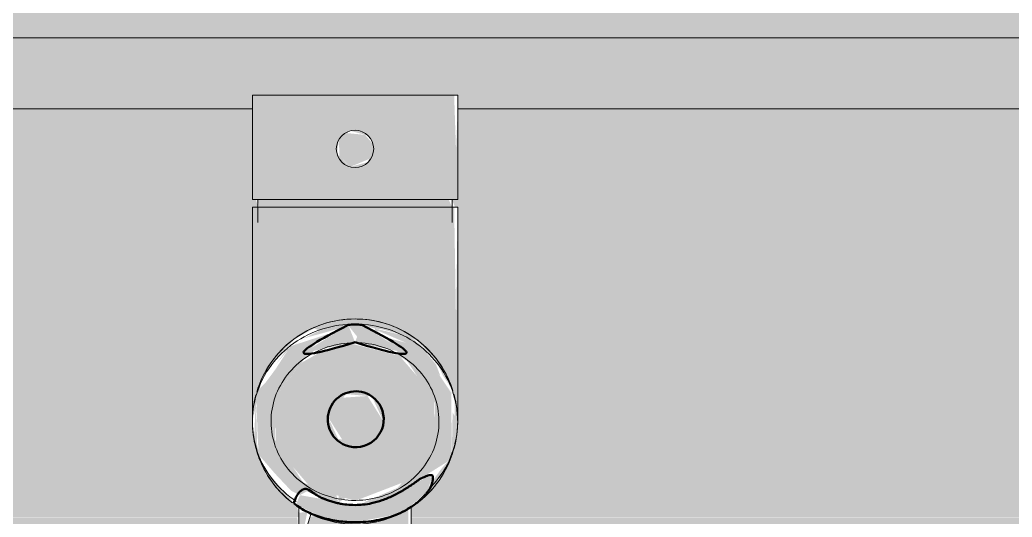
# Model space of a CAD drawing. Header units: inches. Extents: x -4218 to -1814, y 9706 to 12426.
# Drawn here: x -3281.41 to -3270.94, y 10174.66 to 10179.91 of the extents above; entities that cross this region are included whole.
import ezdxf

# ---------------------------------------------------------------- set-up
doc = ezdxf.new("R2010")
doc.units = ezdxf.units.IN
doc.header["$MEASUREMENT"] = 0
doc.linetypes.add('Dash', pattern=[0.25, 0.125, -0.125])
for name, color, linetype, lineweight in [('0-1', 7, 'Continuous', 5), ('0-2', 50, 'Continuous', 13), ('A-AREA-PATT-1', 254, 'Continuous', 9), ('A-GENM-1', 11, 'Continuous', 9), ('A-GENM-2', 250, 'Continuous', 9), ('A-GENM-3', 10, 'Continuous', 50), ('P-SANR-FIXT-3', 55, 'Continuous', 9), ('Q-CASE-1', 9, 'Continuous', 9), ('Q-CASE-3', 250, 'Continuous', 9), ('Q-CASE-HDLN-1', 250, 'Dash', 9)]:
    doc.layers.add(name, color=color, linetype=linetype, lineweight=lineweight)

# ---------------------------------------------------------------- blocks, each defined once
blk = doc.blocks.new('OD_CW_Countertop - OD_CW_Countertop-V94-FLOOR PLAN - 3RD FLOOR')
at = {"layer": 'Q-CASE-HDLN-1'}
blk.add_line((117.588, -24), (0.738, -24), dxfattribs=at)
blk = doc.blocks.new('Vanity Cabinet-Double Door - 33_-V97-FLOOR PLAN - 3RD FLOOR')
at = {"layer": 'Q-CASE-1'}
h = blk.add_hatch(color=256, dxfattribs=at)
h.paths.add_polyline_path([(15.238, 5.058), (1.978, 5.058), (2.001, 4.932), (2.082, 4.869), (2.248, 4.692), (2.375, 4.47), (2.454, 4.174), (2.47, 4.049), (2.433, 1.785), (2.411, 1.785), (2.433, 1.707), (2.47, 1.707), (2.47, 0.75), (16.488, 0.75), (16.488, 5.058)], flags=0)
h.paths.add_polyline_path([(-14.888, 5.058), (-15.012, 5.058), (-15.012, 0.75), (0.305, 0.75), (0.343, 1.707), (0.364, 1.707), (0.334, 1.785), (0.305, 1.785), (0.342, 4.329), (0.511, 4.67), (0.762, 4.928), (0.797, 4.969), (0.797, 5.058), (-13.762, 5.058)], flags=0)
blk.add_hatch(color=256, dxfattribs=at).paths.add_polyline_path([(-14.888, 0.75), (-15.012, 0.75), (-15.762, 0), (17.238, 0), (16.488, 0.75), (2.47, 0.75), (2.433, 0.604), (0.305, 0.604), (0.305, 0.75)], flags=0)
at = {"layer": 'Q-CASE-3'}
for p, q in [((-15.012, 0.75), (0.305, 0.75)), ((2.47, 0.75), (16.488, 0.75)), ((-15.762, 0), (17.238, 0)), ((-15.762, 0), (17.238, 0))]:
    blk.add_line(p, q, dxfattribs=at)
blk = doc.blocks.new('kitchen_faucet_14143 - kitchen_faucet_14143-V153-FLOOR PLAN - 3RD FLOOR')
at = {"layer": 'A-GENM-1'}
h = blk.add_hatch(color=256, dxfattribs=at)
h.paths.add_polyline_path([(-7.115, 2.152), (-6.935, 1.897), (-6.664, 1.91), (-6.528, 2.159), (-6.719, 2.408), (-6.988, 2.372), (-7.111, 2.159)], flags=0)
h.paths.add_polyline_path([(-0.244, -0.132), (-0.002, -0.302), (0.27, -0.132), (0.25, 0.146), (0.05, 0.287), (-0.222, 0.115), (-0.243, -0.128)], flags=0)
for points in [[(-6.367, 1.801), (-1.068, 0.112), (-0.991, 0.413), (-1.009, 0.475), (-6.244, 2.135), (-6.311, 1.881), (-6.363, 1.807)], [(0, 1.083), (0.426, 0.986), (0.638, 0.864), (0.879, 0.626), (0.985, 0.428), (1.063, 0.149), (1.065, -0.132), (0.998, -0.395), (0.851, -0.655), (0.638, -0.864), (0.421, -0.988), (0.28, -1.046), (0, -1.083), (2.264, -1.046), (2.264, 1.083), (0.541, 1.083)], [(2.264, 0.989), (2.264, -1.024), (2.342, -0.989), (2.342, 1.024), (2.264, 1.012)], [(-1.063, 0), (-0.981, -0.436), (-0.917, -0.553), (-0.759, -0.749), (-0.596, -0.813), (-0.58, -0.773), (-0.662, -0.607), (-0.831, -0.288), (-0.879, 0.046), (-0.832, 0.269), (-0.777, 0.581), (-0.878, 0.622), (-1.019, 0.324), (-1.061, 0.026)], [(2.688, 0.051), (2.78, -0.17), (2.929, -0.19), (3.026, -0.106), (3.046, 0.101), (2.977, 0.17), (2.801, 0.164), (2.736, 0.098)], [(-0.864, -0.166), (-0.784, -0.399), (-0.428, -0.968), (-0.341, -1.02), (0.302, -1.016), (0.445, -0.921), (0.795, -0.682), (0.895, -0.292), (0.823, -0.386), (0.744, -0.447), (0.7, -0.447), (0.638, -0.551), (0.194, -0.842), (-0.274, -0.831), (-0.7, -0.448), (-0.852, -0.094), (-0.863, -0.162)]]:
    blk.add_hatch(color=256, dxfattribs=at).paths.add_polyline_path(points, flags=0)
h = blk.add_hatch(color=256, dxfattribs=at)
h.paths.add_polyline_path([(-1.083, 0), (-1.056, 0.108), (-1.003, 0.375), (-1.072, 0.081), (-1.079, 0.026)], flags=0)
h.paths.add_polyline_path([(-0.851, 0.655), (-0.486, 0.961), (-0.66, 0.847), (-0.832, 0.678)], flags=0)
h.paths.add_polyline_path([(-0.838, 0), (-0.621, -0.564), (-0.256, -0.842), (0.274, -0.831), (0.693, -0.47), (0.826, 0.054), (0.717, 0.394), (0.621, 0.564), (0.259, 0.842), (-0.274, 0.831), (-0.693, 0.47), (-0.836, 0.004)], flags=0)
h.paths.add_polyline_path([(-0.832, -0.679), (-0.678, -0.833), (-0.404, -0.994), (-0.496, -0.913), (-0.609, -0.831), (-0.828, -0.684)], flags=0)
h.paths.add_polyline_path([(-0.322, -1.029), (-0.136, -1.065), (0, -1.083), (0.096, -1.03), (-0.264, -1.023)], flags=0)
h.paths.add_polyline_path([(-0.319, 1.03), (0.28, 1.046), (-0.155, 1.062), (-0.315, 1.031)], flags=0)
h.paths.add_polyline_path([(-0.244, -0.132), (-0.182, 0.178), (0.05, 0.287), (0.29, 0.094), (0.266, -0.177), (-0.002, -0.302), (-0.243, -0.132)], flags=0)
h.paths.add_polyline_path([(0.353, -1.016), (0.66, -0.847), (0.484, -0.928), (0.353, -1.016)], flags=0)
h.paths.add_polyline_path([(0.356, 1.014), (0.572, 0.914), (0.404, 0.994), (0.358, 1.013)], flags=0)
h.paths.add_polyline_path([(0.879, 0.537), (1.009, 0.067), (0.896, -0.023), (1.021, -0.071), (0.981, -0.212), (0.975, -0.28), (0.888, -0.6), (1.002, -0.386), (1.065, -0.132), (1.063, 0.149), (0.985, 0.428), (0.96, 0.375), (0.888, 0.52)], flags=0)
h = blk.add_hatch(color=256, dxfattribs=at)
h.paths.add_polyline_path([(2.342, 1.046), (2.342, -1.083), (3.445, -1.046), (3.445, 1.083), (2.342, 1.083)], flags=0)
h.paths.add_polyline_path([(2.688, 0.051), (2.827, 0.19), (2.977, 0.17), (3.069, 0.051), (3.018, -0.139), (2.929, -0.19), (2.739, -0.139), (2.702, 0)], flags=0)
h = blk.add_hatch(color=256, dxfattribs=at)
h.paths.add_polyline_path([(-0.863, 0.646), (-0.809, 0.646), (-0.862, 0.646)], flags=0)
h.paths.add_polyline_path([(-0.363, 1.007), (-0.297, 1.022), (-0.353, 1.016)], flags=0)
h.paths.add_polyline_path([(0.293, 1.026), (0.422, 0.934), (0.322, 1.029)], flags=0)
h.paths.add_polyline_path([(0.605, 0.833), (0.771, 0.694), (0.815, 0.63), (0.938, 0.419), (0.759, 0.721), (0.621, 0.822)], flags=0)
h = blk.add_hatch(color=256, dxfattribs=at)
h.paths.add_polyline_path([(-0.259, 0.842), (-0.212, 0.894), (-0.256, 0.844)], flags=0)
h.paths.add_polyline_path([(-0.858, 0.189), (-0.856, 0.174), (-0.777, 0.197), (-0.644, 0.546), (-0.194, 0.842), (0.275, 0.83), (0.678, 0.521), (0.747, 0.432), (0.771, 0.468), (0.924, 0.284), (0.795, 0.682), (0.553, 0.838), (0.278, 1.042), (-0.125, 1.028), (-0.35, 1.016), (-0.546, 0.847), (-0.73, 0.674), (-0.777, 0.581), (-0.73, 0.495), (-0.849, 0.216)], flags=0)
h.paths.add_polyline_path([(-0.856, 0.174), (-0.806, 0.103), (-0.784, 0.173)], flags=0)
h.paths.add_polyline_path([(-0.835, 0.625), (-0.788, 0.623), (-0.809, 0.646)], flags=0)
h = blk.add_hatch(color=256, dxfattribs=at)
h.paths.add_polyline_path([(-6.299, -0.048), (-6.299, -0.591), (-4.149, -0.565), (-4.113, -0.546), (-3.975, -0.591), (-0.922, -0.562), (-0.997, -0.398), (-1.066, -0.127), (-1.111, 0.094), (-2.64, 0.591), (-4.157, 0.55), (-4.044, 0.591), (-6.299, 0.57), (-6.299, 0)], flags=0)
h.paths.add_polyline_path([(-1.366, 0.591), (-0.954, 0.502), (-0.963, 0.591), (-1.313, 0.591)], flags=0)
h = blk.add_hatch(color=256, dxfattribs=at)
h.paths.add_polyline_path([(0.725, 0.542), (0.837, 0), (1.021, 0.071), (0.938, 0.204)], flags=0)
h.paths.add_polyline_path([(0.725, -0.542), (1.021, -0.071), (0.837, 0), (0.725, -0.541)], flags=0)
h = blk.add_hatch(color=256, dxfattribs=at)
h.paths.add_polyline_path([(-0.38, -0.997), (-0.322, -1.029), (-0.353, -1.013)], flags=0)
h.paths.add_polyline_path([(-0.259, -0.842), (-0.22, -0.893), (-0.256, -0.844)], flags=0)
h.paths.add_polyline_path([(0.484, -0.899), (0.6, -0.856), (0.818, -0.678), (0.892, -0.587), (0.981, -0.212), (0.938, -0.204), (0.955, -0.252), (0.762, -0.699), (0.525, -0.862), (0.486, -0.897)], flags=0)
h.paths.add_polyline_path([(0.289, -1.03), (0.357, -0.987), (0.296, -1.022)], flags=0)
h.paths.add_polyline_path([(0.3, -1.03), (0.389, -0.988), (0.309, -1.025)], flags=0)
at = {"layer": 'A-GENM-2'}
for p, q in [((-0.97, 0.462), (-6.243, 2.175)), ((2.264, 1.083), (0, 1.083)), ((2.264, 1.083), (2.264, -1.083)), ((3.445, 1.083), (2.342, 1.083)), ((2.342, -1.083), (2.342, 1.083)), ((3.445, 1.083), (3.445, -1.083)), ((2.342, 1.024), (2.101, 1.024)), ((-0.9, 0.591), (-1.366, 0.591)), ((-6.299, -0.591), (-0.9, -0.591)), ((2.101, -1.024), (2.342, -1.024)), ((0, -1.083), (2.264, -1.083)), ((2.342, -1.083), (3.445, -1.083))]:
    blk.add_line(p, q, dxfattribs=at)
at = {"layer": 'A-GENM-2', "flags": 128}
for points in [[(0.269, 1.049), (0.227, 1.059), (0.184, 1.067), (0.141, 1.073), (0.098, 1.078), (0.055, 1.081), (0.012, 1.083), (-0.032, 1.082), (-0.075, 1.08), (-0.118, 1.076), (-0.161, 1.071), (-0.204, 1.063), (-0.246, 1.054), (-0.288, 1.044), (-0.329, 1.031), (-0.37, 1.017), (-0.411, 1.002), (-0.451, 0.984), (-0.49, 0.966), (-0.528, 0.945), (-0.565, 0.923), (-0.602, 0.9), (-0.637, 0.875), (-0.672, 0.849), (-0.705, 0.822), (-0.737, 0.793), (-0.768, 0.763), (-0.798, 0.731), (-0.827, 0.699), (-0.854, 0.665)], [(0, 1.083), (-0.041, 1.082), (-0.083, 1.079), (-0.124, 1.075), (-0.165, 1.069), (-0.206, 1.061), (-0.246, 1.051), (-0.286, 1.04), (-0.325, 1.027), (-0.364, 1.013), (-0.403, 0.996), (-0.44, 0.979), (-0.477, 0.959), (-0.513, 0.938), (-0.549, 0.916), (-0.583, 0.892), (-0.617, 0.867), (-0.649, 0.84), (-0.681, 0.812), (-0.711, 0.783), (-0.74, 0.752), (-0.768, 0.721), (-0.795, 0.688), (-0.82, 0.654), (-0.844, 0.619)], [(0.269, 1.049), (0.227, 1.059), (0.184, 1.067), (0.141, 1.073), (0.098, 1.078), (0.055, 1.081), (0.012, 1.083), (-0.032, 1.082), (-0.075, 1.08), (-0.118, 1.076), (-0.161, 1.071), (-0.204, 1.063), (-0.246, 1.054), (-0.288, 1.044), (-0.329, 1.031)], [(0.269, 1.049), (0.227, 1.059), (0.184, 1.067), (0.141, 1.073), (0.098, 1.078), (0.055, 1.081), (0.012, 1.083), (-0.032, 1.082), (-0.075, 1.08), (-0.118, 1.076), (-0.161, 1.071), (-0.204, 1.063), (-0.246, 1.054), (-0.288, 1.044), (-0.329, 1.031)], [(0.269, 1.049), (0.227, 1.059), (0.184, 1.067), (0.141, 1.073), (0.098, 1.078), (0.055, 1.081), (0.012, 1.083), (-0.032, 1.082), (-0.075, 1.08), (-0.118, 1.076), (-0.161, 1.071), (-0.204, 1.063), (-0.246, 1.054), (-0.288, 1.044), (-0.329, 1.031)], [(0.269, 1.049), (0.227, 1.059), (0.184, 1.067), (0.141, 1.073), (0.098, 1.078), (0.055, 1.081), (0.012, 1.083), (-0.032, 1.082), (-0.075, 1.08), (-0.118, 1.076), (-0.161, 1.071), (-0.204, 1.063), (-0.246, 1.054), (-0.288, 1.044), (-0.329, 1.031)], [(0.269, 1.049), (0.227, 1.059), (0.184, 1.067), (0.141, 1.073), (0.098, 1.078), (0.055, 1.081), (0.012, 1.083), (-0.032, 1.082), (-0.075, 1.08), (-0.118, 1.076), (-0.161, 1.071), (-0.204, 1.063), (-0.246, 1.054), (-0.288, 1.044), (-0.329, 1.031)], [(1.029, 0), (1.028, 0.043), (1.026, 0.086), (1.022, 0.129), (1.016, 0.172), (1.009, 0.214), (1, 0.256), (0.989, 0.298), (0.977, 0.339), (0.964, 0.38), (0.949, 0.42), (0.932, 0.459), (0.914, 0.498), (0.894, 0.536), (0.873, 0.573), (0.851, 0.609), (0.827, 0.644), (0.802, 0.679), (0.775, 0.712), (0.748, 0.744), (0.719, 0.775), (0.689, 0.804), (0.658, 0.833), (0.626, 0.86), (0.592, 0.885), (0.558, 0.91), (0.523, 0.932), (0.487, 0.954), (0.45, 0.974), (0.413, 0.992), (0.375, 1.008), (0.336, 1.023), (0.297, 1.037), (0.257, 1.048), (0.216, 1.058), (0.176, 1.067), (0.135, 1.073), (0.094, 1.078), (0.053, 1.081), (0.011, 1.083), (0, 1.083)], [(-0.37, 1.017), (-0.411, 1.002), (-0.451, 0.984), (-0.49, 0.966), (-0.528, 0.945), (-0.565, 0.923), (-0.602, 0.9), (-0.637, 0.875), (-0.672, 0.849), (-0.705, 0.822), (-0.737, 0.793), (-0.768, 0.763), (-0.798, 0.731), (-0.827, 0.699), (-0.854, 0.665)], [(-0.37, 1.017), (-0.411, 1.002), (-0.451, 0.984), (-0.49, 0.966), (-0.528, 0.945), (-0.565, 0.923), (-0.602, 0.9), (-0.637, 0.875), (-0.672, 0.849), (-0.705, 0.822), (-0.737, 0.793), (-0.768, 0.763), (-0.798, 0.731), (-0.827, 0.699), (-0.854, 0.665)], [(-0.37, 1.017), (-0.411, 1.002), (-0.451, 0.984), (-0.49, 0.966), (-0.528, 0.945), (-0.565, 0.923), (-0.602, 0.9), (-0.637, 0.875), (-0.672, 0.849), (-0.705, 0.822), (-0.737, 0.793), (-0.768, 0.763), (-0.798, 0.731), (-0.827, 0.699), (-0.854, 0.665)], [(-0.37, 1.017), (-0.411, 1.002), (-0.451, 0.984), (-0.49, 0.966), (-0.528, 0.945), (-0.565, 0.923), (-0.602, 0.9), (-0.637, 0.875), (-0.672, 0.849), (-0.705, 0.822), (-0.737, 0.793), (-0.768, 0.763), (-0.798, 0.731), (-0.827, 0.699), (-0.854, 0.665)], [(-0.37, 1.017), (-0.411, 1.002), (-0.451, 0.984), (-0.49, 0.966), (-0.528, 0.945), (-0.565, 0.923), (-0.602, 0.9), (-0.637, 0.875), (-0.672, 0.849), (-0.705, 0.822), (-0.737, 0.793), (-0.768, 0.763), (-0.798, 0.731), (-0.827, 0.699), (-0.854, 0.665)], [(1.083, 0), (1.082, 0.043), (1.079, 0.087), (1.075, 0.13), (1.069, 0.172), (1.061, 0.215), (1.052, 0.257), (1.041, 0.299), (1.028, 0.341), (1.013, 0.381), (0.997, 0.422), (0.98, 0.461), (0.96, 0.5), (0.94, 0.538), (0.917, 0.575), (0.894, 0.611), (0.868, 0.647), (0.842, 0.681), (0.814, 0.714), (0.785, 0.746), (0.754, 0.777), (0.723, 0.806), (0.69, 0.834), (0.656, 0.861), (0.621, 0.887), (0.585, 0.911), (0.548, 0.934), (0.51, 0.955), (0.472, 0.975), (0.432, 0.993), (0.392, 1.009), (0.352, 1.024), (0.31, 1.037)], [(0.868, 0.647), (0.842, 0.681), (0.814, 0.714), (0.785, 0.746), (0.754, 0.777), (0.723, 0.806), (0.69, 0.834), (0.656, 0.861), (0.621, 0.887), (0.585, 0.911), (0.548, 0.934), (0.51, 0.955), (0.472, 0.975), (0.432, 0.993), (0.392, 1.009)], [(0.868, 0.647), (0.842, 0.681), (0.814, 0.714), (0.785, 0.746), (0.754, 0.777), (0.723, 0.806), (0.69, 0.834), (0.656, 0.861), (0.621, 0.887), (0.585, 0.911), (0.548, 0.934), (0.51, 0.955), (0.472, 0.975), (0.432, 0.993), (0.392, 1.009)], [(0.868, 0.647), (0.842, 0.681), (0.814, 0.714), (0.785, 0.746), (0.754, 0.777), (0.723, 0.806), (0.69, 0.834), (0.656, 0.861), (0.621, 0.887), (0.585, 0.911), (0.548, 0.934), (0.51, 0.955), (0.472, 0.975), (0.432, 0.993), (0.392, 1.009)], [(0.868, 0.647), (0.842, 0.681), (0.814, 0.714), (0.785, 0.746), (0.754, 0.777), (0.723, 0.806), (0.69, 0.834), (0.656, 0.861), (0.621, 0.887), (0.585, 0.911), (0.548, 0.934), (0.51, 0.955), (0.472, 0.975), (0.432, 0.993), (0.392, 1.009)], [(0.868, 0.647), (0.842, 0.681), (0.814, 0.714), (0.785, 0.746), (0.754, 0.777), (0.723, 0.806), (0.69, 0.834), (0.656, 0.861), (0.621, 0.887), (0.585, 0.911), (0.548, 0.934), (0.51, 0.955), (0.472, 0.975), (0.432, 0.993), (0.392, 1.009)], [(-0.832, 0), (-0.832, 0.036), (-0.83, 0.071), (-0.826, 0.107), (-0.821, 0.142), (-0.815, 0.177), (-0.808, 0.212), (-0.799, 0.246), (-0.789, 0.28), (-0.778, 0.314), (-0.766, 0.347), (-0.752, 0.379), (-0.737, 0.411), (-0.721, 0.442), (-0.704, 0.473), (-0.685, 0.502), (-0.666, 0.531), (-0.645, 0.559), (-0.624, 0.586), (-0.601, 0.612), (-0.578, 0.637), (-0.553, 0.661), (-0.528, 0.685), (-0.502, 0.706), (-0.475, 0.727), (-0.448, 0.747), (-0.419, 0.765), (-0.39, 0.782), (-0.361, 0.798), (-0.33, 0.813), (-0.3, 0.826), (-0.269, 0.838), (-0.237, 0.849), (-0.205, 0.858), (-0.173, 0.866), (-0.141, 0.873), (-0.108, 0.878), (-0.075, 0.882), (-0.042, 0.885), (-0.009, 0.886), (0, 0.886)], [(0, 0.886), (0.033, 0.885), (0.066, 0.883), (0.099, 0.88), (0.132, 0.875), (0.164, 0.868), (0.197, 0.861), (0.229, 0.852), (0.26, 0.841), (0.291, 0.83), (0.322, 0.817), (0.353, 0.802), (0.382, 0.787), (0.411, 0.77), (0.44, 0.752), (0.468, 0.733), (0.495, 0.712), (0.521, 0.691), (0.547, 0.668), (0.571, 0.644), (0.595, 0.619), (0.618, 0.593), (0.64, 0.567), (0.661, 0.539), (0.68, 0.51), (0.699, 0.481), (0.717, 0.45), (0.733, 0.42), (0.748, 0.388), (0.762, 0.356), (0.775, 0.323), (0.787, 0.289), (0.797, 0.255), (0.806, 0.221), (0.814, 0.186), (0.82, 0.151), (0.825, 0.116), (0.829, 0.081), (0.831, 0.045), (0.832, 0.01), (0.832, 0)], [(1.083, 0), (1.082, 0.043), (1.079, 0.087), (1.075, 0.13), (1.069, 0.172), (1.061, 0.215), (1.052, 0.257), (1.041, 0.299), (1.028, 0.341), (1.013, 0.381), (0.997, 0.422), (0.98, 0.461), (0.96, 0.5), (0.94, 0.538), (0.917, 0.575), (0.894, 0.611)], [(1.083, 0), (1.082, 0.043), (1.079, 0.087), (1.075, 0.13), (1.069, 0.172), (1.061, 0.215), (1.052, 0.257), (1.041, 0.299), (1.028, 0.341), (1.013, 0.381), (0.997, 0.422), (0.98, 0.461), (0.96, 0.5), (0.94, 0.538), (0.917, 0.575), (0.894, 0.611)], [(1.083, 0), (1.082, 0.043), (1.079, 0.087), (1.075, 0.13), (1.069, 0.172), (1.061, 0.215), (1.052, 0.257), (1.041, 0.299), (1.028, 0.341), (1.013, 0.381), (0.997, 0.422), (0.98, 0.461), (0.96, 0.5), (0.94, 0.538), (0.917, 0.575), (0.894, 0.611)], [(1.083, 0), (1.082, 0.043), (1.079, 0.087), (1.075, 0.13), (1.069, 0.172), (1.061, 0.215), (1.052, 0.257), (1.041, 0.299), (1.028, 0.341), (1.013, 0.381), (0.997, 0.422), (0.98, 0.461), (0.96, 0.5), (0.94, 0.538), (0.917, 0.575), (0.894, 0.611)], [(1.083, 0), (1.082, 0.043), (1.079, 0.087), (1.075, 0.13), (1.069, 0.172), (1.061, 0.215), (1.052, 0.257), (1.041, 0.299), (1.028, 0.341), (1.013, 0.381), (0.997, 0.422), (0.98, 0.461), (0.96, 0.5), (0.94, 0.538), (0.917, 0.575), (0.894, 0.611)], [(-0.988, 0.443), (-1.005, 0.403), (-1.02, 0.363), (-1.034, 0.322), (-1.046, 0.28), (-1.056, 0.238), (-1.065, 0.196), (-1.072, 0.153), (-1.077, 0.11), (-1.081, 0.067), (-1.082, 0.023), (-1.083, 0)], [(-0.988, 0.443), (-1.005, 0.403), (-1.02, 0.363), (-1.034, 0.322), (-1.046, 0.28), (-1.056, 0.238), (-1.065, 0.196), (-1.072, 0.153), (-1.077, 0.11), (-1.081, 0.067), (-1.082, 0.023), (-1.083, 0)], [(-0.988, 0.443), (-1.005, 0.403), (-1.02, 0.363), (-1.034, 0.322), (-1.046, 0.28), (-1.056, 0.238), (-1.065, 0.196), (-1.072, 0.153), (-1.077, 0.11), (-1.081, 0.067), (-1.082, 0.023), (-1.083, 0)], [(-0.988, 0.443), (-1.005, 0.403), (-1.02, 0.363), (-1.034, 0.322), (-1.046, 0.28), (-1.056, 0.238), (-1.065, 0.196), (-1.072, 0.153), (-1.077, 0.11), (-1.081, 0.067), (-1.082, 0.023), (-1.083, 0)], [(-0.988, 0.443), (-1.005, 0.403), (-1.02, 0.363), (-1.034, 0.322), (-1.046, 0.28), (-1.056, 0.238), (-1.065, 0.196), (-1.072, 0.153), (-1.077, 0.11), (-1.081, 0.067), (-1.082, 0.023), (-1.083, 0)], [(-0.988, 0.443), (-1.005, 0.403), (-1.02, 0.363), (-1.034, 0.322), (-1.046, 0.28), (-1.056, 0.238), (-1.065, 0.196), (-1.072, 0.153), (-1.077, 0.11), (-1.081, 0.067), (-1.082, 0.023), (-1.083, 0)], [(-0.951, 0.507), (-0.969, 0.468), (-0.986, 0.429), (-1.002, 0.389), (-1.016, 0.349), (-1.028, 0.308), (-1.039, 0.266), (-1.048, 0.224), (-1.056, 0.182), (-1.062, 0.139), (-1.066, 0.096), (-1.069, 0.053), (-1.07, 0.01), (-1.07, 0)], [(-0.874, 0), (-0.873, 0.036), (-0.871, 0.071), (-0.868, 0.107), (-0.863, 0.142), (-0.857, 0.177), (-0.849, 0.212), (-0.841, 0.246), (-0.831, 0.28), (-0.82, 0.314), (-0.807, 0.347), (-0.793, 0.379), (-0.779, 0.411), (-0.762, 0.442), (-0.745, 0.473), (-0.73, 0.497)], [(-1.083, 0), (-1.082, -0.043), (-1.079, -0.087), (-1.075, -0.13), (-1.069, -0.172), (-1.061, -0.215), (-1.052, -0.257), (-1.041, -0.299), (-1.028, -0.341), (-1.013, -0.381), (-0.997, -0.422), (-0.98, -0.461), (-0.96, -0.5), (-0.94, -0.538), (-0.917, -0.575), (-0.894, -0.611)], [(-1.083, 0), (-1.082, -0.043), (-1.079, -0.087), (-1.075, -0.13), (-1.069, -0.172), (-1.061, -0.215), (-1.052, -0.257), (-1.041, -0.299), (-1.028, -0.341), (-1.013, -0.381), (-0.997, -0.422), (-0.98, -0.461), (-0.96, -0.5), (-0.94, -0.538), (-0.917, -0.575), (-0.894, -0.611)], [(-1.083, 0), (-1.082, -0.043), (-1.079, -0.087), (-1.075, -0.13), (-1.069, -0.172), (-1.061, -0.215), (-1.052, -0.257), (-1.041, -0.299), (-1.028, -0.341), (-1.013, -0.381), (-0.997, -0.422), (-0.98, -0.461), (-0.96, -0.5), (-0.94, -0.538), (-0.917, -0.575), (-0.894, -0.611)], [(-1.083, 0), (-1.082, -0.043), (-1.079, -0.087), (-1.075, -0.13), (-1.069, -0.172), (-1.061, -0.215), (-1.052, -0.257), (-1.041, -0.299), (-1.028, -0.341), (-1.013, -0.381), (-0.997, -0.422), (-0.98, -0.461), (-0.96, -0.5), (-0.94, -0.538), (-0.917, -0.575), (-0.894, -0.611)], [(-1.083, 0), (-1.082, -0.043), (-1.079, -0.087), (-1.075, -0.13), (-1.069, -0.172), (-1.061, -0.215), (-1.052, -0.257), (-1.041, -0.299), (-1.028, -0.341), (-1.013, -0.381), (-0.997, -0.422), (-0.98, -0.461), (-0.96, -0.5), (-0.94, -0.538), (-0.917, -0.575), (-0.894, -0.611)], [(-1.083, 0), (-1.082, -0.043), (-1.079, -0.087), (-1.075, -0.13), (-1.069, -0.172), (-1.061, -0.215), (-1.052, -0.257), (-1.041, -0.299), (-1.028, -0.341), (-1.013, -0.381), (-0.997, -0.422), (-0.98, -0.461), (-0.96, -0.5), (-0.94, -0.538), (-0.917, -0.575), (-0.894, -0.611)], [(-1.07, 0), (-1.07, -0.043), (-1.067, -0.086), (-1.063, -0.129), (-1.057, -0.172), (-1.05, -0.214), (-1.041, -0.256), (-1.031, -0.298), (-1.019, -0.339), (-1.005, -0.38), (-0.99, -0.42), (-0.973, -0.459), (-0.955, -0.498), (-0.951, -0.507)], [(-0.775, -0.419), (-0.79, -0.387), (-0.804, -0.355), (-0.817, -0.322), (-0.828, -0.288), (-0.839, -0.254), (-0.848, -0.22), (-0.855, -0.185), (-0.862, -0.15), (-0.867, -0.115), (-0.87, -0.08), (-0.873, -0.044), (-0.874, -0.008), (-0.874, 0)], [(0, -0.886), (-0.033, -0.885), (-0.066, -0.883), (-0.099, -0.88), (-0.132, -0.875), (-0.164, -0.868), (-0.197, -0.861), (-0.229, -0.852), (-0.26, -0.841), (-0.291, -0.83), (-0.322, -0.817), (-0.353, -0.802), (-0.382, -0.787), (-0.411, -0.77), (-0.44, -0.752), (-0.468, -0.733), (-0.495, -0.712), (-0.521, -0.691), (-0.547, -0.668), (-0.571, -0.644), (-0.595, -0.619), (-0.618, -0.593), (-0.64, -0.567), (-0.661, -0.539), (-0.68, -0.51), (-0.699, -0.481), (-0.717, -0.45), (-0.733, -0.42), (-0.748, -0.388), (-0.762, -0.356), (-0.775, -0.323), (-0.787, -0.289), (-0.797, -0.255), (-0.806, -0.221), (-0.814, -0.186), (-0.82, -0.151), (-0.825, -0.116), (-0.829, -0.081), (-0.831, -0.045), (-0.832, -0.01), (-0.832, 0)], [(0, -1.083), (0.041, -1.082), (0.083, -1.079), (0.124, -1.075), (0.165, -1.069), (0.206, -1.061), (0.246, -1.051), (0.286, -1.04), (0.325, -1.027), (0.364, -1.013), (0.403, -0.996), (0.44, -0.979), (0.477, -0.959), (0.513, -0.938), (0.549, -0.916), (0.583, -0.892), (0.617, -0.867), (0.649, -0.84), (0.681, -0.812), (0.711, -0.783), (0.74, -0.752), (0.768, -0.721), (0.795, -0.688), (0.82, -0.654), (0.844, -0.619), (0.867, -0.583), (0.889, -0.546), (0.909, -0.508), (0.927, -0.47), (0.944, -0.431), (0.96, -0.391), (0.974, -0.35), (0.986, -0.309), (0.997, -0.267), (1.006, -0.225), (1.014, -0.183), (1.02, -0.141), (1.025, -0.098), (1.028, -0.055), (1.029, -0.012), (1.029, 0)], [(0.832, 0), (0.832, -0.036), (0.83, -0.071), (0.826, -0.107), (0.821, -0.142), (0.815, -0.177), (0.808, -0.212), (0.799, -0.246), (0.789, -0.28), (0.778, -0.314), (0.766, -0.347), (0.752, -0.379), (0.737, -0.411), (0.721, -0.442), (0.704, -0.473), (0.685, -0.502), (0.666, -0.531), (0.645, -0.559), (0.624, -0.586), (0.601, -0.612), (0.578, -0.637), (0.553, -0.661), (0.528, -0.685), (0.502, -0.706), (0.475, -0.727), (0.448, -0.747), (0.419, -0.765), (0.39, -0.782), (0.361, -0.798), (0.33, -0.813), (0.3, -0.826), (0.269, -0.838), (0.237, -0.849), (0.205, -0.858), (0.173, -0.866), (0.141, -0.873), (0.108, -0.878), (0.075, -0.882), (0.042, -0.885), (0.009, -0.886), (0, -0.886)], [(0.329, -1.031), (0.37, -1.017), (0.411, -1.002), (0.451, -0.984), (0.49, -0.966), (0.528, -0.945), (0.565, -0.923), (0.602, -0.9), (0.637, -0.875), (0.672, -0.849), (0.705, -0.822), (0.737, -0.793), (0.768, -0.763), (0.798, -0.731), (0.827, -0.699), (0.854, -0.665), (0.88, -0.63), (0.905, -0.595), (0.928, -0.558), (0.949, -0.521), (0.969, -0.482), (0.988, -0.443), (1.005, -0.403), (1.02, -0.363), (1.034, -0.322), (1.046, -0.28), (1.056, -0.238), (1.065, -0.196), (1.072, -0.153), (1.077, -0.11), (1.081, -0.067), (1.082, -0.023), (1.083, 0)], [(0.88, -0.63), (0.905, -0.595), (0.928, -0.558), (0.949, -0.521), (0.969, -0.482), (0.988, -0.443), (1.005, -0.403), (1.02, -0.363), (1.034, -0.322), (1.046, -0.28), (1.056, -0.238), (1.065, -0.196), (1.072, -0.153), (1.077, -0.11), (1.081, -0.067), (1.082, -0.023), (1.083, 0)], [(0.88, -0.63), (0.905, -0.595), (0.928, -0.558), (0.949, -0.521), (0.969, -0.482), (0.988, -0.443), (1.005, -0.403), (1.02, -0.363), (1.034, -0.322), (1.046, -0.28), (1.056, -0.238), (1.065, -0.196), (1.072, -0.153), (1.077, -0.11), (1.081, -0.067), (1.082, -0.023), (1.083, 0)], [(0.88, -0.63), (0.905, -0.595), (0.928, -0.558), (0.949, -0.521), (0.969, -0.482), (0.988, -0.443), (1.005, -0.403), (1.02, -0.363), (1.034, -0.322), (1.046, -0.28), (1.056, -0.238), (1.065, -0.196), (1.072, -0.153), (1.077, -0.11), (1.081, -0.067), (1.082, -0.023), (1.083, 0)], [(0.88, -0.63), (0.905, -0.595), (0.928, -0.558), (0.949, -0.521), (0.969, -0.482), (0.988, -0.443), (1.005, -0.403), (1.02, -0.363), (1.034, -0.322), (1.046, -0.28), (1.056, -0.238), (1.065, -0.196), (1.072, -0.153), (1.077, -0.11), (1.081, -0.067), (1.082, -0.023), (1.083, 0)], [(0.88, -0.63), (0.905, -0.595), (0.928, -0.558), (0.949, -0.521), (0.969, -0.482), (0.988, -0.443), (1.005, -0.403), (1.02, -0.363), (1.034, -0.322), (1.046, -0.28), (1.056, -0.238), (1.065, -0.196), (1.072, -0.153), (1.077, -0.11), (1.081, -0.067), (1.082, -0.023), (1.083, 0)], [(0.37, -1.017), (0.411, -1.002), (0.451, -0.984), (0.49, -0.966), (0.528, -0.945), (0.565, -0.923), (0.602, -0.9), (0.637, -0.875), (0.672, -0.849), (0.705, -0.822), (0.737, -0.793), (0.768, -0.763), (0.798, -0.731), (0.827, -0.699), (0.854, -0.665)], [(0.37, -1.017), (0.411, -1.002), (0.451, -0.984), (0.49, -0.966), (0.528, -0.945), (0.565, -0.923), (0.602, -0.9), (0.637, -0.875), (0.672, -0.849), (0.705, -0.822), (0.737, -0.793), (0.768, -0.763), (0.798, -0.731), (0.827, -0.699), (0.854, -0.665)], [(0.37, -1.017), (0.411, -1.002), (0.451, -0.984), (0.49, -0.966), (0.528, -0.945), (0.565, -0.923), (0.602, -0.9), (0.637, -0.875), (0.672, -0.849), (0.705, -0.822), (0.737, -0.793), (0.768, -0.763), (0.798, -0.731), (0.827, -0.699), (0.854, -0.665)], [(0.37, -1.017), (0.411, -1.002), (0.451, -0.984), (0.49, -0.966), (0.528, -0.945), (0.565, -0.923), (0.602, -0.9), (0.637, -0.875), (0.672, -0.849), (0.705, -0.822), (0.737, -0.793), (0.768, -0.763), (0.798, -0.731), (0.827, -0.699), (0.854, -0.665)], [(0.37, -1.017), (0.411, -1.002), (0.451, -0.984), (0.49, -0.966), (0.528, -0.945), (0.565, -0.923), (0.602, -0.9), (0.637, -0.875), (0.672, -0.849), (0.705, -0.822), (0.737, -0.793), (0.768, -0.763), (0.798, -0.731), (0.827, -0.699), (0.854, -0.665)], [(-0.785, -0.746), (-0.754, -0.777), (-0.723, -0.806), (-0.69, -0.834), (-0.656, -0.861), (-0.621, -0.887), (-0.585, -0.911), (-0.548, -0.934), (-0.51, -0.955), (-0.472, -0.975), (-0.432, -0.993), (-0.392, -1.009)], [(-0.785, -0.746), (-0.754, -0.777), (-0.723, -0.806), (-0.69, -0.834), (-0.656, -0.861), (-0.621, -0.887), (-0.585, -0.911), (-0.548, -0.934), (-0.51, -0.955), (-0.472, -0.975), (-0.432, -0.993), (-0.392, -1.009)], [(-0.785, -0.746), (-0.754, -0.777), (-0.723, -0.806), (-0.69, -0.834), (-0.656, -0.861), (-0.621, -0.887), (-0.585, -0.911), (-0.548, -0.934), (-0.51, -0.955), (-0.472, -0.975), (-0.432, -0.993), (-0.392, -1.009)], [(-0.785, -0.746), (-0.754, -0.777), (-0.723, -0.806), (-0.69, -0.834), (-0.656, -0.861), (-0.621, -0.887), (-0.585, -0.911), (-0.548, -0.934), (-0.51, -0.955), (-0.472, -0.975), (-0.432, -0.993), (-0.392, -1.009)], [(-0.785, -0.746), (-0.754, -0.777), (-0.723, -0.806), (-0.69, -0.834), (-0.656, -0.861), (-0.621, -0.887), (-0.585, -0.911), (-0.548, -0.934), (-0.51, -0.955), (-0.472, -0.975), (-0.432, -0.993), (-0.392, -1.009)], [(-0.785, -0.746), (-0.754, -0.777), (-0.723, -0.806), (-0.69, -0.834), (-0.656, -0.861), (-0.621, -0.887), (-0.585, -0.911), (-0.548, -0.934), (-0.51, -0.955), (-0.472, -0.975), (-0.432, -0.993), (-0.392, -1.009)], [(-0.689, -0.804), (-0.658, -0.833), (-0.626, -0.86), (-0.592, -0.885), (-0.558, -0.91), (-0.523, -0.932), (-0.487, -0.954), (-0.45, -0.974), (-0.413, -0.992), (-0.375, -1.008), (-0.336, -1.023), (-0.297, -1.037), (-0.257, -1.048), (-0.216, -1.058), (-0.176, -1.067), (-0.135, -1.073), (-0.094, -1.078), (-0.053, -1.081), (-0.011, -1.083), (0, -1.083)], [(-0.352, -1.024), (-0.31, -1.037), (-0.269, -1.049), (-0.227, -1.059), (-0.184, -1.067), (-0.141, -1.073), (-0.098, -1.078), (-0.055, -1.081), (-0.012, -1.083), (0.032, -1.082), (0.075, -1.08), (0.118, -1.076), (0.161, -1.071), (0.204, -1.063), (0.246, -1.054), (0.288, -1.044)], [(-0.31, -1.037), (-0.269, -1.049), (-0.227, -1.059), (-0.184, -1.067), (-0.141, -1.073), (-0.098, -1.078), (-0.055, -1.081), (-0.012, -1.083), (0.032, -1.082), (0.075, -1.08), (0.118, -1.076), (0.161, -1.071), (0.204, -1.063), (0.246, -1.054), (0.288, -1.044)], [(-0.31, -1.037), (-0.269, -1.049), (-0.227, -1.059), (-0.184, -1.067), (-0.141, -1.073), (-0.098, -1.078), (-0.055, -1.081), (-0.012, -1.083), (0.032, -1.082), (0.075, -1.08), (0.118, -1.076), (0.161, -1.071), (0.204, -1.063), (0.246, -1.054), (0.288, -1.044)], [(-0.31, -1.037), (-0.269, -1.049), (-0.227, -1.059), (-0.184, -1.067), (-0.141, -1.073), (-0.098, -1.078), (-0.055, -1.081), (-0.012, -1.083), (0.032, -1.082), (0.075, -1.08), (0.118, -1.076), (0.161, -1.071), (0.204, -1.063), (0.246, -1.054), (0.288, -1.044)], [(-0.31, -1.037), (-0.269, -1.049), (-0.227, -1.059), (-0.184, -1.067), (-0.141, -1.073), (-0.098, -1.078), (-0.055, -1.081), (-0.012, -1.083), (0.032, -1.082), (0.075, -1.08), (0.118, -1.076), (0.161, -1.071), (0.204, -1.063), (0.246, -1.054), (0.288, -1.044)], [(-0.31, -1.037), (-0.269, -1.049), (-0.227, -1.059), (-0.184, -1.067), (-0.141, -1.073), (-0.098, -1.078), (-0.055, -1.081), (-0.012, -1.083), (0.032, -1.082), (0.075, -1.08), (0.118, -1.076), (0.161, -1.071), (0.204, -1.063), (0.246, -1.054), (0.288, -1.044)]]:
    blk.add_lwpolyline(points, dxfattribs=at)
at = {"layer": 'A-GENM-2'}
for centre, radius, start, end in [((0, 0), 1.083, 75, 105), ((0, 0), 1.083, 109.1524, 142.4111), ((0, 0), 1.083, 37.5889, 70.6452), ((0, 0), 1.083, 145.6184, 180), ((0, 0), 1.083, 0, 34.4524), ((2.878, 0), 0.197, 360, 180), ((0, 0), 1.083, 180, 214.6633), ((0, 0), 1.083, 324.8142, 360), ((2.878, 0), 0.197, 180, 360), ((0, 0), 1.083, 219.2199, 250.6452), ((0, 0), 1.083, 289.1524, 322.4111), ((0, 0), 1.083, 255, 285)]:
    blk.add_arc(centre, radius, start, end, dxfattribs=at)
at = {"layer": 'A-GENM-3'}
for start, end in [(324.9681, 144.9681), (144.9681, 324.9681)]:
    blk.add_arc((0.024, -0.008), 0.295, start, end, dxfattribs=at)
for points, knots in [([(-0.863, 0.646), (-0.898, 0.6), (-0.944, 0.528), (-0.99, 0.422), (-1.026, 0.313), (-1.055, 0.172), (-1.063, 0.058), (-1.063, 0)], [0, 0, 0, 0, 0.25, 0.375, 0.5, 0.75, 1, 1, 1, 1]), ([(-0.863, 0.173), (-0.859, 0.19), (-0.851, 0.221), (-0.839, 0.26), (-0.829, 0.291), (-0.822, 0.31), (-0.816, 0.325), (-0.812, 0.337), (-0.808, 0.347), (-0.804, 0.356), (-0.799, 0.367), (-0.79, 0.383), (-0.777, 0.404), (-0.76, 0.427), (-0.744, 0.449), (-0.729, 0.471), (-0.719, 0.489), (-0.714, 0.502), (-0.711, 0.512), (-0.71, 0.521), (-0.711, 0.529), (-0.713, 0.538), (-0.716, 0.547), (-0.721, 0.557), (-0.728, 0.568), (-0.739, 0.581), (-0.762, 0.601), (-0.8, 0.623), (-0.84, 0.639), (-0.863, 0.646)], [0, 0, 0, 0, 0.083333, 0.166667, 0.208333, 0.25, 0.270833, 0.291667, 0.3125, 0.328125, 0.34375, 0.375, 0.416667, 0.458333, 0.5, 0.541667, 0.583333, 0.604167, 0.625, 0.645833, 0.661458, 0.677083, 0.708333, 0.729167, 0.75, 0.791667, 0.833333, 0.916667, 1, 1, 1, 1]), ([(-1.063, 0), (-1.063, -0.078), (-1.053, -0.191), (-1.018, -0.341), (-0.98, -0.45), (-0.929, -0.551), (-0.886, -0.615), (-0.863, -0.646)], [0, 0, 0, 0, 0.333333, 0.5, 0.666667, 0.833333, 1, 1, 1, 1]), ([(-0.863, -0.646), (-0.85, -0.662), (-0.831, -0.685), (-0.807, -0.71), (-0.792, -0.724), (-0.781, -0.733), (-0.77, -0.743), (-0.754, -0.756), (-0.734, -0.772), (-0.714, -0.787), (-0.696, -0.796), (-0.685, -0.801), (-0.676, -0.804), (-0.666, -0.808), (-0.647, -0.814), (-0.618, -0.821), (-0.591, -0.823), (-0.576, -0.821), (-0.568, -0.817), (-0.565, -0.809), (-0.564, -0.794), (-0.569, -0.774), (-0.577, -0.752), (-0.583, -0.736), (-0.589, -0.723), (-0.593, -0.713), (-0.596, -0.706), (-0.599, -0.7), (-0.604, -0.691), (-0.612, -0.677), (-0.627, -0.656), (-0.642, -0.636), (-0.652, -0.621), (-0.658, -0.613), (-0.662, -0.607), (-0.666, -0.601), (-0.672, -0.592), (-0.681, -0.578), (-0.695, -0.557), (-0.711, -0.531), (-0.732, -0.497), (-0.757, -0.453), (-0.794, -0.382), (-0.833, -0.288), (-0.854, -0.212), (-0.863, -0.173)], [0, 0, 0, 0, 0.055556, 0.083333, 0.097222, 0.111111, 0.125, 0.138889, 0.166667, 0.194444, 0.208333, 0.222222, 0.229167, 0.236111, 0.25, 0.277778, 0.305556, 0.319444, 0.333333, 0.347222, 0.361111, 0.388889, 0.402778, 0.416667, 0.430556, 0.4375, 0.444444, 0.451389, 0.458333, 0.472222, 0.5, 0.527778, 0.541667, 0.548611, 0.555556, 0.5625, 0.569444, 0.583333, 0.611111, 0.638889, 0.666667, 0.722222, 0.777778, 0.888889, 1, 1, 1, 1])]:
    blk.add_open_spline(points, degree=3, knots=knots, dxfattribs=at)
for points in [[(1.021, 0.071), (0.854, 0.397), (0.656, 0.71), (0.731, 0.349), (0.837, 0)], [(-0.881, 0), (-0.881, 0.029), (-0.878, 0.087), (-0.869, 0.145), (-0.863, 0.173)], [(-0.863, -0.173), (-0.869, -0.145), (-0.878, -0.087), (-0.881, -0.029), (-0.881, 0)], [(0.837, 0), (0.731, -0.349), (0.656, -0.71), (0.854, -0.397), (1.021, -0.071)], [(1.024, 0), (1.024, 0.012), (1.024, 0.036), (1.022, 0.06), (1.021, 0.071)], [(1.021, -0.071), (1.022, -0.06), (1.024, -0.036), (1.024, -0.012), (1.024, 0)]]:
    blk.add_open_spline(points, degree=3, dxfattribs=at)
blk = doc.blocks.new('Stainless Steel Farmhous Kitchen Sink - Stainless Steel Farmhous Kitchen Sink-V154-FLOOR PLAN - 3RD FLOOR')
at = {"layer": 'P-SANR-FIXT-3'}
blk.add_hatch(color=256, dxfattribs=at).paths.add_polyline_path([(0, 22.203), (-33, 22.203), (-33, 2.247), (-16.441, 2.247), (-16.441, 3), (-31, 3), (-31, 16.956), (-2, 16.956), (-2, 3), (-15.131, 3), (-15.259, 2.551), (-15.242, 2.247), (-0.25, 2.247), (-0.25, 9.814), (0, 9.814), (0, 18.261)], flags=0)
blk = doc.blocks.new('CTR - 1st Phase - Unit Layouts_rvt-1-FLOOR PLAN - 3RD FLOOR')
at = {"layer": '0-2'}
for name, p, rotation in [('OD_CW_Countertop - OD_CW_Countertop-V94-FLOOR PLAN - 3RD FLOOR', (-3216.886, 10155.721), 180), ('Vanity Cabinet-Double Door - 33_-V97-FLOOR PLAN - 3RD FLOOR', (-3276.486, 10179.721), 180), ('kitchen_faucet_14143 - kitchen_faucet_14143-V153-FLOOR PLAN - 3RD FLOOR', (-3277.874, 10175.672), 90.00000000004947), ('Stainless Steel Farmhous Kitchen Sink - Stainless Steel Farmhous Kitchen Sink-V154-FLOOR PLAN - 3RD FLOOR', (-3293.724, 10176.909), 180)]:
    blk.add_blockref(name, p, dxfattribs=dict(at, rotation=rotation))

msp = doc.modelspace()

# ---------------------------------------------------------------- hatches: boundary and pattern name
at = {"layer": 'A-AREA-PATT-1'}
h = msp.add_hatch(color=256, dxfattribs=at)
h.paths.add_polyline_path([(-3143.12374, 10355.4144), (-3143.12374, 10319.4144), (-3144.87374, 10319.4144), (-3144.87374, 10355.4144), (-3143.41263, 10355.4144)], flags=0)
h.paths.add_polyline_path([(-3334.47374, 9989.0644), (-3308.97233, 9989.0644), (-3308.97233, 9991.3769), (-3304.22233, 9991.3769), (-3304.22233, 9989.0644), (-3253.69796, 9989.0644), (-3253.69796, 9989.6894), (-3180.39952, 9989.6894), (-3180.39952, 10017.18199), (-3175.64952, 10017.18199), (-3175.64952, 9989.6894), (-3174.14952, 9989.6894), (-3174.14952, 9989.0644), (-3170.26124, 9989.0644), (-3170.26124, 10011.3769), (-3142.38624, 10011.3769), (-3142.38624, 9989.0644), (-3141.37374, 9989.0644), (-3141.37374, 10017.18199), (-3146.39952, 10017.18199), (-3146.39952, 10021.93199), (-3141.37374, 10021.93199), (-3141.37374, 10031.80432), (-3157.24874, 10031.80432), (-3157.24874, 10049.80432), (-3153.24874, 10049.80432), (-3153.24874, 10085.80432), (-3157.24874, 10085.80432), (-3157.24874, 10103.80432), (-3141.37374, 10103.80432), (-3141.37374, 10355.4144), (-3143.12374, 10355.4144), (-3143.12374, 10357.3519), (-3143.74874, 10357.3519), (-3143.74874, 10359.2894), (-3178.49874, 10359.2894), (-3178.49874, 10357.3519), (-3179.12374, 10357.3519), (-3179.12374, 10355.4144), (-3204.37374, 10355.4144), (-3204.37374, 10304.7831), (-3215.64687, 10304.7831), (-3215.64687, 10309.5331), (-3209.12374, 10309.5331), (-3209.12374, 10356.05624), (-3208.49874, 10356.05624), (-3208.49874, 10373.4144), (-3299.72374, 10373.4144), (-3299.72374, 10367.2831), (-3304.47374, 10367.2831), (-3304.47374, 10373.4144), (-3326.34874, 10373.4144), (-3326.34874, 10350.2831), (-3304.47374, 10350.2831), (-3304.47374, 10352.2831), (-3299.72374, 10352.2831), (-3299.72374, 10345.5331), (-3334.47374, 10345.5331), (-3334.47374, 10309.5331), (-3249.64687, 10309.5331), (-3249.64687, 10308.6581), (-3285.64687, 10308.6581), (-3285.64687, 10305.6581), (-3249.64687, 10305.6581), (-3249.64687, 10304.7831), (-3334.47374, 10304.7831), (-3334.47374, 10184.7831), (-3210.64687, 10184.7831), (-3210.64687, 10192.77206), (-3211.39687, 10192.77206), (-3211.39687, 10195.27206), (-3210.64687, 10195.27206), (-3210.64687, 10195.52206), (-3209.27187, 10195.52206), (-3209.27187, 10224.52206), (-3210.64687, 10224.52206), (-3210.64687, 10255.77206), (-3211.39687, 10255.77206), (-3211.39687, 10258.27206), (-3210.64687, 10258.27206), (-3210.64687, 10265.68124), (-3209.12374, 10265.68124), (-3209.12374, 10268.7831), (-3204.37374, 10268.7831), (-3204.37374, 10265.68124), (-3177.12374, 10265.68124), (-3177.12374, 10158.02206), (-3181.87374, 10158.02206), (-3181.87374, 10147.7206), (-3217.62374, 10147.7206), (-3217.62374, 10177.7206), (-3181.87374, 10177.7206), (-3181.87374, 10180.0331), (-3334.47374, 10180.0331), (-3334.47374, 10179.3456), (-3310.72374, 10179.3456), (-3310.72374, 10166.3456), (-3312.67645, 10164.39288), (-3311.61632, 10163.33275), (-3311.96902, 10162.99469), (-3313.02183, 10164.0475), (-3322.72374, 10154.3456), (-3334.47374, 10154.3456), (-3334.47374, 10153.9081), (-3323.09874, 10153.9081), (-3323.09874, 10140.4081), (-3334.47374, 10140.4081), (-3334.47374, 10140.2206), (-3312.34874, 10140.2206), (-3312.34874, 10110.2206), (-3320.1244, 10110.2206), (-3320.13822, 10109.77621), (-3321.11744, 10109.77621), (-3321.11744, 10110.2206), (-3321.23555, 10110.2206), (-3321.23555, 10109.77621), (-3334.47374, 10109.77621), (-3334.47374, 10025.3769), (-3308.97233, 10025.3769), (-3308.97233, 10018.6269), (-3334.47374, 10018.6269), (-3334.47374, 9996.50099)], flags=0)
h.paths.add_polyline_path([(-3308.97233, 9992.3769), (-3334.13483, 9992.3769), (-3334.13483, 10017.3769), (-3308.13483, 10017.3769), (-3308.13483, 9992.3769), (-3308.34733, 9992.3769)], flags=0)
h.paths.add_polyline_path([(-3212.24874, 10029.31459), (-3247.24874, 10029.31459), (-3247.24874, 10113.31459), (-3212.24874, 10113.31459), (-3212.24874, 10107.31459), (-3211.24874, 10107.31459), (-3211.24874, 10035.31459), (-3212.24874, 10035.31459)], flags=0)
h.paths.add_polyline_path([(-3310.79982, 10032.8456), (-3311.72374, 10032.8456), (-3311.72374, 10033.34497), (-3310.72311, 10033.34497), (-3310.72311, 10036.09622), (-3311.72374, 10036.09622), (-3311.72374, 10036.5956), (-3310.22374, 10036.5956), (-3310.22374, 10032.8456), (-3310.72311, 10032.8456)], flags=0)
h.paths.add_polyline_path([(-3322.34874, 10035.52621), (-3322.34874, 10036.01465), (-3320.84948, 10036.01465), (-3320.84948, 10035.52621), (-3321.34829, 10035.52621)], flags=0)
h.paths.add_polyline_path([(-3196.24874, 10038.31459), (-3196.24874, 10098.31459), (-3166.24874, 10098.31459), (-3166.24874, 10038.31459), (-3194.06351, 10038.31459)], flags=0)
h.paths.add_polyline_path([(-3320.84948, 10039.52621), (-3322.34874, 10039.52621), (-3322.34874, 10040.01465), (-3320.84948, 10040.01465)], flags=0)
h.paths.add_polyline_path([(-3310.22374, 10052.3456), (-3311.72374, 10052.3456), (-3311.72374, 10052.84497), (-3310.72311, 10052.84497), (-3310.72311, 10055.59622), (-3311.72374, 10055.59622), (-3311.72374, 10056.0956), (-3310.22374, 10056.0956), (-3310.22374, 10052.84497)], flags=0)
h.paths.add_polyline_path([(-3321.34829, 10062.53776), (-3322.34874, 10062.53776), (-3322.34874, 10063.02621), (-3320.84948, 10063.02621), (-3320.84948, 10062.53776)], flags=0)
h.paths.add_polyline_path([(-3321.34829, 10066.53776), (-3322.34874, 10066.53776), (-3322.34874, 10067.02621), (-3320.84948, 10067.02621), (-3320.84948, 10066.53776)], flags=0)
h.paths.add_polyline_path([(-3310.22374, 10073.3456), (-3311.72374, 10073.3456), (-3311.72374, 10073.84497), (-3310.72311, 10073.84497), (-3310.72311, 10076.59622), (-3311.72374, 10076.59622), (-3311.72374, 10077.0956), (-3310.22374, 10077.0956), (-3310.22374, 10073.84497)], flags=0)
h.paths.add_polyline_path([(-3320.84948, 10092.52621), (-3322.34874, 10092.52621), (-3322.34874, 10093.01465), (-3320.84948, 10093.01465)], flags=0)
h.paths.add_polyline_path([(-3310.22374, 10095.8456), (-3311.72374, 10095.8456), (-3311.72374, 10096.34497), (-3310.72311, 10096.34497), (-3310.72311, 10099.09622), (-3311.72374, 10099.09622), (-3311.72374, 10099.5956), (-3310.22374, 10099.5956), (-3310.22374, 10096.34497)], flags=0)
h.paths.add_polyline_path([(-3320.84948, 10096.52621), (-3322.34874, 10096.52621), (-3322.34874, 10097.01465), (-3320.84948, 10097.01465)], flags=0)
h.paths.add_polyline_path([(-3320.84948, 10141.6581), (-3322.34874, 10141.6581), (-3322.34874, 10142.14654), (-3320.84948, 10142.14654)], flags=0)
h.paths.add_polyline_path([(-3242.28677, 10152.2831), (-3243.01628, 10152.2831), (-3243.01628, 10152.5331), (-3252.37377, 10152.5331), (-3252.37377, 10152.2831), (-3252.96432, 10152.2831), (-3252.96432, 10152.5331), (-3253.55487, 10152.5331), (-3253.55487, 10152.2831), (-3254.14543, 10152.2831), (-3254.14543, 10152.5331), (-3254.73598, 10152.5331), (-3254.73598, 10152.2831), (-3255.32653, 10152.2831), (-3255.32653, 10152.5331), (-3255.91708, 10152.5331), (-3255.91708, 10152.2831), (-3256.50763, 10152.2831), (-3256.50763, 10152.5331), (-3259.1308, 10152.5331), (-3259.15189, 10152.7831), (-3260.08014, 10152.80515), (-3260.16608, 10152.84075), (-3260.22374, 10152.97995), (-3260.22374, 10179.6581), (-3236.22375, 10179.6581), (-3236.22374, 10152.97995), (-3236.42059, 10152.7831), (-3237.31668, 10152.7831), (-3237.31668, 10152.5331), (-3241.04778, 10152.5331), (-3241.08132, 10152.2831), (-3242.03203, 10152.2831)], flags=0)
h.paths.add_polyline_path([(-3301.34811, 10154.2206), (-3304.59874, 10154.2206), (-3304.59874, 10155.7206), (-3304.09936, 10155.7206), (-3304.09936, 10154.71997), (-3301.34811, 10154.71997), (-3301.34811, 10155.7206), (-3300.84874, 10155.7206), (-3300.84874, 10154.2206)], flags=0)
h.paths.add_polyline_path([(-3228.49874, 10154.2206), (-3228.49874, 10155.7206), (-3227.99936, 10155.7206), (-3227.99936, 10154.71997), (-3225.24811, 10154.71997), (-3225.24811, 10155.7206), (-3224.74874, 10155.7206), (-3224.74874, 10154.2206), (-3227.99936, 10154.2206)], flags=0)
h.paths.add_polyline_path([(-3293.72374, 10154.70687), (-3293.72374, 10167.0956), (-3309.97374, 10167.0956), (-3309.97374, 10179.3456), (-3293.72374, 10179.3456), (-3293.72374, 10179.7206), (-3260.72374, 10179.7206), (-3260.72374, 10154.70687), (-3292.97374, 10154.70687)], flags=0)
h.paths.add_polyline_path([(-3295.21218, 10164.84634), (-3295.21218, 10166.3456), (-3294.72374, 10166.3456), (-3294.72374, 10164.84634)], flags=0)
h.paths.add_polyline_path([(-3230.65174, 10164.84634), (-3230.65174, 10166.3456), (-3230.16329, 10166.3456), (-3230.16329, 10164.84634)], flags=0)
h.paths.add_polyline_path([(-3230.16329, 10167.0956), (-3231.90174, 10167.0956), (-3231.90174, 10179.3456), (-3218.40174, 10179.3456), (-3218.40174, 10167.0956), (-3227.83076, 10167.0956)], flags=0)
h.paths.add_polyline_path([(-3194.06351, 10184.7831), (-3181.87374, 10184.7831), (-3181.87374, 10260.93124), (-3205.89687, 10260.93124), (-3205.89687, 10258.27206), (-3205.14687, 10258.27206), (-3205.14687, 10255.77206), (-3205.89687, 10255.77206), (-3205.89687, 10255.52206), (-3209.27187, 10255.52206), (-3209.27187, 10226.52206), (-3207.89687, 10226.52206), (-3207.89687, 10195.52206), (-3205.89687, 10195.52206), (-3205.89687, 10195.27206), (-3205.14687, 10195.27206), (-3205.14687, 10192.77206), (-3205.89687, 10192.77206), (-3205.89687, 10184.7831)], flags=0)
h.paths.add_polyline_path([(-3334.24899, 10187.7831), (-3334.24899, 10205.7831), (-3316.24899, 10205.7831), (-3316.24899, 10187.7831), (-3329.13251, 10187.7831)], flags=0)
h.paths.add_polyline_path([(-3255.24899, 10208.7831), (-3334.24899, 10208.7831), (-3334.24899, 10268.7831), (-3255.24899, 10268.7831), (-3255.24899, 10217.8473)], flags=0)
h.paths.add_polyline_path([(-3202.11331, 10265.7831), (-3202.42581, 10265.7831), (-3202.42581, 10307.7831), (-3202.67581, 10307.7831), (-3202.67581, 10343.7831), (-3202.42581, 10343.7831), (-3202.40452, 10346.7831), (-3201.17581, 10346.7831), (-3201.17581, 10343.7831), (-3200.92581, 10343.7831), (-3200.92581, 10310.51707), (-3200.74874, 10310.51707), (-3200.74874, 10309.01707), (-3200.92581, 10309.01707), (-3200.92581, 10307.7831), (-3201.17581, 10307.7831), (-3201.19711, 10265.7831), (-3201.96257, 10265.7831)], flags=0)
h.paths.add_polyline_path([(-3329.13251, 10271.71493), (-3334.24899, 10271.71493), (-3334.24899, 10289.71493), (-3316.24899, 10289.71493), (-3316.24899, 10271.71493)], flags=0)
h.paths.add_polyline_path([(-3296.83831, 10328.2831), (-3297.77581, 10328.2831), (-3297.77581, 10331.2831), (-3298.02581, 10331.2831), (-3298.02581, 10349.2831), (-3297.77581, 10349.2831), (-3297.75452, 10373.2831), (-3296.52581, 10373.2831), (-3296.52581, 10349.2831), (-3296.27581, 10349.2831), (-3296.27581, 10348.04912), (-3296.09874, 10348.04912), (-3296.09874, 10346.54912), (-3296.27581, 10346.54912), (-3296.27581, 10332.7831), (-3296.09874, 10332.7831), (-3296.09874, 10331.2831), (-3296.52581, 10331.2831), (-3296.54711, 10328.2831), (-3296.70887, 10328.2831)], flags=0)
h.paths.add_polyline_path([(-3296.09874, 10328.2831), (-3296.42433, 10328.2831), (-3296.42433, 10329.7831), (-3296.09874, 10329.7831), (-3296.09874, 10329.57216)], flags=0)
h.paths.add_polyline_path([(-3277.77581, 10341.31776), (-3278.77581, 10341.31776), (-3280.14955, 10341.81776), (-3281.01558, 10342.31776), (-3282.01558, 10343.31776), (-3283.40301, 10345.31776), (-3284.33562, 10347.31776), (-3285.16085, 10349.68085), (-3285.6015, 10351.32537), (-3285.77581, 10353.31776), (-3285.6015, 10354.80824), (-3285.51166, 10355.31776), (-3285.24371, 10356.31776), (-3284.67694, 10357.31776), (-3283.48519, 10358.31776), (-3283.13747, 10361.34154), (-3284.52581, 10361.34154), (-3285.49023, 10361.46851), (-3286.38892, 10361.84076), (-3287.16065, 10362.43293), (-3287.75281, 10363.20465), (-3288.12507, 10364.10335), (-3288.25203, 10365.06776), (-3288.25203, 10372.79399), (-3268.29959, 10372.79399), (-3268.29959, 10365.06776), (-3268.42656, 10364.10335), (-3268.79881, 10363.20465), (-3269.39097, 10362.43293), (-3270.1627, 10361.84076), (-3271.06139, 10361.46851), (-3272.10212, 10361.34154), (-3273.41415, 10361.34154), (-3273.06643, 10358.31776), (-3271.87468, 10357.31776), (-3271.30791, 10356.31776), (-3271.03997, 10355.31776), (-3270.86297, 10354.31396), (-3270.77581, 10353.31776), (-3270.95012, 10351.32537), (-3271.48806, 10349.31776), (-3272.216, 10347.31776), (-3273.14862, 10345.31776), (-3274.53605, 10343.31776), (-3275.53605, 10342.31776), (-3276.40207, 10341.81776)], flags=0)
h.paths.add_polyline_path([(-3200.92581, 10345.2831), (-3201.07433, 10345.2831), (-3201.07433, 10346.7831), (-3200.74874, 10346.7831), (-3200.74874, 10345.2831)], flags=0)
h.paths.add_polyline_path([(-3227.83076, 10348.79399), (-3253.09874, 10348.79399), (-3253.09874, 10372.79399), (-3211.09874, 10372.79399), (-3211.09874, 10348.79399)], flags=0)

# ---------------------------------------------------------------- block references
at = {"layer": '0-1'}
msp.add_blockref('CTR - 1st Phase - Unit Layouts_rvt-1-FLOOR PLAN - 3RD FLOOR', (0, 0), dxfattribs=at)

doc.saveas('drawing.dxf')
